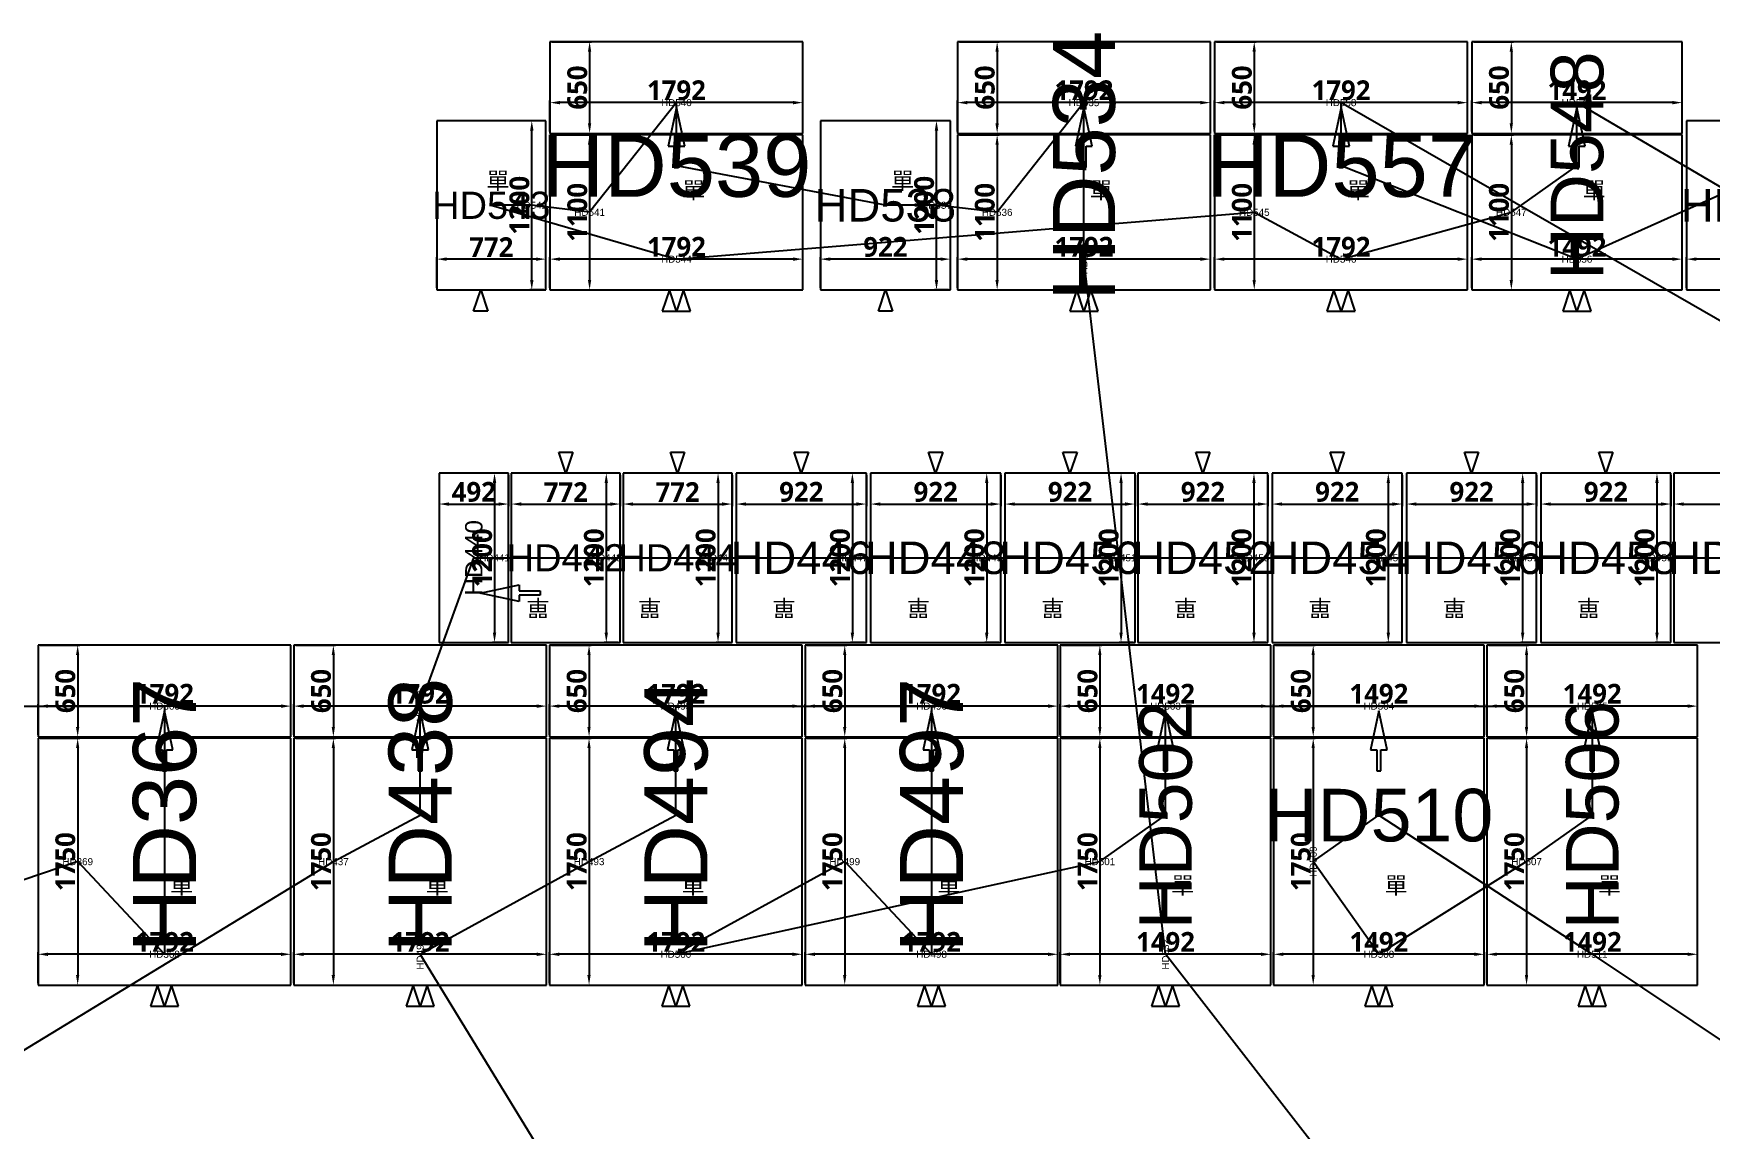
# Model space of a CAD drawing. Header units: millimetres. Extents: x -5972 to 42157, y -1056 to 27932.
# Drawn here: x 23987 to 35871, y 20159 to 27932 of the extents above; entities that cross this region are included whole.
import ezdxf
from ezdxf.enums import TextEntityAlignment as Align

# ---------------------------------------------------------------- set-up
doc = ezdxf.new("R2010")
doc.units = ezdxf.units.MM
for name, color, linetype in [('PREDICTION_ROUTE', 5, 'Continuous'), ('ROUTE_TEXT', 3, 'Continuous'), ('動線', 6, 'Continuous'), ('單層倉', 5, 'Continuous'), ('文字', 7, 'Continuous'), ('標註', 252, 'Continuous')]:
    doc.layers.add(name, color=color, linetype=linetype)
doc.styles.get("Standard").update_dxf_attribs({"font": 'arial.ttf'})
doc.styles.add('新細明體', font='')
doc.styles.add('黑體', font='')
doc.styles.get('新細明體').set_extended_font_data('PMingLiU')
doc.styles.get('黑體').set_extended_font_data('Microsoft JhengHei', bold=True)

msp = doc.modelspace()

# ---------------------------------------------------------------- linework, layer by layer
at = {"layer": 'PREDICTION_ROUTE'}
for points in [[(36247, 15946), (32009, 21402), (31431, 26332), (31431, 26994), (31431, 27442), (30816, 26664), (30386, 26714), (30024, 26714), (28543, 26994), (28543, 27442), (27928, 26664), (27518, 26714), (27231, 26714), (28543, 26332), (32638, 26664), (33253, 26332), (34460, 26664), (34925, 26994), (34925, 27442), (36162, 26714)], [(37399, 27442), (34925, 26332), (33253, 26994), (33253, 27442), (41557, 22663)], [(14638, 15066), (26112, 22059), (26727, 22389), (26727, 23162), (27107, 24214), (27254, 24214), (27759, 24214), (28046, 24214), (28551, 24214), (28838, 24214), (29428, 24214), (29790, 24214), (30380, 24214), (30742, 24214), (31332, 24214), (31694, 24214), (32274, 24214), (32636, 24214), (33226, 24214), (33588, 24214), (34178, 24214), (34540, 24214), (35130, 24214), (35492, 24214), (36072, 24214)], [(22363, 23162), (24915, 23162), (24915, 22389), (24915, 21402), (24300, 22059), (22363, 21402)], [(28041, 19254), (26727, 21402), (27924, 22059), (28539, 22389), (28539, 23162), (30351, 23162), (30351, 22389), (30351, 21402), (29736, 22059), (28539, 21402), (31544, 22059), (32009, 22389), (32009, 23162), (33521, 23162), (35033, 23162), (35033, 22389), (34568, 22059), (33521, 21402), (33056, 22059), (33521, 22389), (35033, 21402), (38244, 19254)]]:
    msp.add_lwpolyline(points, dxfattribs=at)
at = {"layer": '動線', "lineweight": -3}
for p, q in [((28543, 27408), (28484, 27133)), ((28602, 27133), (28543, 27408)), ((31431, 27408), (31372, 27133)), ((31490, 27133), (31431, 27408)), ((33253, 27408), (33194, 27133)), ((33312, 27133), (33253, 27408)), ((34925, 27408), (34866, 27133)), ((34984, 27133), (34925, 27408)), ((28484, 27133), (28528, 27133)), ((28528, 27133), (28528, 26983)), ((28558, 26983), (28558, 27133)), ((28558, 27133), (28602, 27133)), ((31372, 27133), (31416, 27133)), ((31416, 27133), (31416, 26983)), ((31446, 26983), (31446, 27133)), ((31446, 27133), (31490, 27133)), ((33194, 27133), (33238, 27133)), ((33238, 27133), (33238, 26983)), ((33268, 26983), (33268, 27133)), ((33268, 27133), (33312, 27133)), ((34866, 27133), (34910, 27133)), ((34910, 27133), (34910, 26983)), ((34940, 26983), (34940, 27133)), ((34940, 27133), (34984, 27133)), ((28528, 26983), (28558, 26983)), ((31416, 26983), (31446, 26983)), ((33238, 26983), (33268, 26983)), ((34910, 26983), (34940, 26983)), ((27106, 25964), (27156, 26114)), ((27106, 25964), (27156, 26114)), ((27156, 26114), (27206, 25964)), ((27156, 26114), (27206, 25964)), ((28493, 26114), (28443, 25964)), ((28543, 25964), (28493, 26114)), ((28593, 26114), (28543, 25964)), ((28643, 25964), (28593, 26114)), ((29974, 25964), (30024, 26114)), ((29974, 25964), (30024, 26114)), ((30024, 26114), (30074, 25964)), ((30024, 26114), (30074, 25964)), ((31381, 26114), (31331, 25964)), ((31431, 25964), (31381, 26114)), ((31481, 26114), (31431, 25964)), ((31531, 25964), (31481, 26114)), ((33203, 26114), (33153, 25964)), ((33253, 25964), (33203, 26114)), ((33303, 26114), (33253, 25964)), ((33353, 25964), (33303, 26114)), ((34875, 26114), (34825, 25964)), ((34925, 25964), (34875, 26114)), ((34975, 26114), (34925, 25964)), ((35025, 25964), (34975, 26114)), ((27206, 25964), (27106, 25964)), ((27206, 25964), (27106, 25964)), ((28443, 25964), (28543, 25964)), ((28543, 25964), (28643, 25964)), ((30074, 25964), (29974, 25964)), ((30074, 25964), (29974, 25964)), ((31331, 25964), (31431, 25964)), ((31431, 25964), (31531, 25964)), ((33153, 25964), (33253, 25964)), ((33253, 25964), (33353, 25964)), ((34825, 25964), (34925, 25964)), ((34925, 25964), (35025, 25964)), ((27759, 24814), (27709, 24964)), ((27709, 24964), (27809, 24964)), ((27809, 24964), (27759, 24814)), ((28551, 24814), (28501, 24964)), ((28501, 24964), (28601, 24964)), ((28601, 24964), (28551, 24814)), ((29428, 24814), (29378, 24964)), ((29378, 24964), (29478, 24964)), ((29428, 24814), (29378, 24964)), ((29378, 24964), (29478, 24964)), ((29478, 24964), (29428, 24814)), ((29478, 24964), (29428, 24814)), ((30380, 24814), (30330, 24964)), ((30330, 24964), (30430, 24964)), ((30380, 24814), (30330, 24964)), ((30330, 24964), (30430, 24964)), ((30430, 24964), (30380, 24814)), ((30430, 24964), (30380, 24814)), ((31332, 24814), (31282, 24964)), ((31282, 24964), (31382, 24964)), ((31332, 24814), (31282, 24964)), ((31282, 24964), (31382, 24964)), ((31382, 24964), (31332, 24814)), ((31382, 24964), (31332, 24814)), ((32274, 24814), (32224, 24964)), ((32224, 24964), (32324, 24964)), ((32274, 24814), (32224, 24964)), ((32224, 24964), (32324, 24964)), ((32324, 24964), (32274, 24814)), ((32324, 24964), (32274, 24814)), ((33226, 24814), (33176, 24964)), ((33176, 24964), (33276, 24964)), ((33226, 24814), (33176, 24964)), ((33176, 24964), (33276, 24964)), ((33276, 24964), (33226, 24814)), ((33276, 24964), (33226, 24814)), ((34178, 24814), (34128, 24964)), ((34128, 24964), (34228, 24964)), ((34178, 24814), (34128, 24964)), ((34128, 24964), (34228, 24964)), ((34228, 24964), (34178, 24814)), ((34228, 24964), (34178, 24814)), ((35130, 24814), (35080, 24964)), ((35080, 24964), (35180, 24964)), ((35130, 24814), (35080, 24964)), ((35080, 24964), (35180, 24964)), ((35180, 24964), (35130, 24814)), ((35180, 24964), (35130, 24814)), ((27153, 23964), (27428, 24022)), ((27428, 24022), (27428, 23979)), ((27428, 23905), (27153, 23964)), ((27428, 23979), (27578, 23979)), ((27578, 23949), (27428, 23949)), ((27428, 23949), (27428, 23905)), ((27578, 23979), (27578, 23949)), ((24915, 23128), (24856, 22853)), ((24974, 22853), (24915, 23128)), ((26727, 23128), (26668, 22853)), ((26786, 22853), (26727, 23128)), ((28539, 23128), (28480, 22853)), ((28598, 22853), (28539, 23128)), ((30351, 23128), (30292, 22853)), ((30410, 22853), (30351, 23128)), ((32009, 23128), (31950, 22853)), ((32068, 22853), (32009, 23128)), ((33521, 23128), (33462, 22853)), ((33580, 22853), (33521, 23128)), ((35033, 23128), (34974, 22853)), ((35092, 22853), (35033, 23128)), ((24856, 22853), (24900, 22853)), ((24900, 22853), (24900, 22703)), ((24930, 22703), (24930, 22853)), ((24930, 22853), (24974, 22853)), ((26668, 22853), (26712, 22853)), ((26712, 22853), (26712, 22703)), ((26742, 22703), (26742, 22853)), ((26742, 22853), (26786, 22853)), ((28480, 22853), (28524, 22853)), ((28524, 22853), (28524, 22703)), ((28554, 22703), (28554, 22853)), ((28554, 22853), (28598, 22853)), ((30292, 22853), (30336, 22853)), ((30336, 22853), (30336, 22703)), ((30366, 22703), (30366, 22853)), ((30366, 22853), (30410, 22853)), ((31950, 22853), (31994, 22853)), ((31994, 22853), (31994, 22703)), ((32024, 22703), (32024, 22853)), ((32024, 22853), (32068, 22853)), ((33462, 22853), (33506, 22853)), ((33506, 22853), (33506, 22703)), ((33536, 22703), (33536, 22853)), ((33536, 22853), (33580, 22853)), ((34974, 22853), (35018, 22853)), ((35018, 22853), (35018, 22703)), ((35048, 22703), (35048, 22853)), ((35048, 22853), (35092, 22853)), ((24900, 22703), (24930, 22703)), ((26712, 22703), (26742, 22703)), ((28524, 22703), (28554, 22703)), ((30336, 22703), (30366, 22703)), ((31994, 22703), (32024, 22703)), ((33506, 22703), (33536, 22703)), ((35018, 22703), (35048, 22703)), ((24865, 21184), (24815, 21034)), ((24915, 21034), (24865, 21184)), ((24965, 21184), (24915, 21034)), ((25015, 21034), (24965, 21184)), ((26677, 21184), (26627, 21034)), ((26727, 21034), (26677, 21184)), ((26777, 21184), (26727, 21034)), ((26827, 21034), (26777, 21184)), ((28489, 21184), (28439, 21034)), ((28539, 21034), (28489, 21184)), ((28589, 21184), (28539, 21034)), ((28639, 21034), (28589, 21184)), ((30301, 21184), (30251, 21034)), ((30351, 21034), (30301, 21184)), ((30401, 21184), (30351, 21034)), ((30451, 21034), (30401, 21184)), ((31959, 21184), (31909, 21034)), ((32009, 21034), (31959, 21184)), ((32059, 21184), (32009, 21034)), ((32109, 21034), (32059, 21184)), ((33471, 21184), (33421, 21034)), ((33521, 21034), (33471, 21184)), ((33571, 21184), (33521, 21034)), ((33621, 21034), (33571, 21184)), ((34983, 21184), (34933, 21034)), ((35033, 21034), (34983, 21184)), ((35083, 21184), (35033, 21034)), ((35133, 21034), (35083, 21184)), ((24815, 21034), (24915, 21034)), ((24915, 21034), (25015, 21034)), ((26627, 21034), (26727, 21034)), ((26727, 21034), (26827, 21034)), ((28439, 21034), (28539, 21034)), ((28539, 21034), (28639, 21034)), ((30251, 21034), (30351, 21034)), ((30351, 21034), (30451, 21034)), ((31909, 21034), (32009, 21034)), ((32009, 21034), (32109, 21034)), ((33421, 21034), (33521, 21034)), ((33521, 21034), (33621, 21034)), ((34933, 21034), (35033, 21034)), ((35033, 21034), (35133, 21034))]:
    msp.add_line(p, q, dxfattribs=at)
at = {"layer": '單層倉'}
for p, q in [((29439, 27874), (27647, 27874)), ((27647, 27874), (27647, 27224)), ((29439, 27224), (29439, 27874)), ((32327, 27874), (30535, 27874)), ((30535, 27874), (30535, 27224)), ((32327, 27224), (32327, 27874)), ((34149, 27874), (32357, 27874)), ((32357, 27874), (32357, 27224)), ((34149, 27224), (34149, 27874)), ((35671, 27874), (34179, 27874)), ((34179, 27874), (34179, 27224)), ((35671, 27224), (35671, 27874)), ((27617, 27314), (26845, 27314)), ((26845, 27314), (26845, 26114)), ((27617, 26114), (27617, 27314)), ((27647, 27224), (29439, 27224)), ((30485, 27314), (29563, 27314)), ((29563, 27314), (29563, 26114)), ((30485, 26114), (30485, 27314)), ((30535, 27224), (32327, 27224)), ((32357, 27224), (34149, 27224)), ((34179, 27224), (35671, 27224)), ((36623, 27314), (35701, 27314)), ((35701, 27314), (35701, 26114)), ((29439, 27214), (27647, 27214)), ((27647, 27214), (27647, 26114)), ((29439, 26114), (29439, 27214)), ((32327, 27214), (30535, 27214)), ((30535, 27214), (30535, 26114)), ((32327, 26114), (32327, 27214)), ((34149, 27214), (32357, 27214)), ((32357, 27214), (32357, 26114)), ((34149, 26114), (34149, 27214)), ((35671, 27214), (34179, 27214)), ((34179, 27214), (34179, 26114)), ((35671, 26114), (35671, 27214)), ((26845, 26114), (27617, 26114)), ((27647, 26114), (29439, 26114)), ((29563, 26114), (30485, 26114)), ((30535, 26114), (32327, 26114)), ((32357, 26114), (34149, 26114)), ((34179, 26114), (35671, 26114)), ((35701, 26114), (36623, 26114)), ((27353, 24814), (26861, 24814)), ((26861, 24814), (26861, 23614)), ((27353, 23614), (27353, 24814)), ((28145, 24814), (27373, 24814)), ((27373, 24814), (27373, 23614)), ((28145, 23614), (28145, 24814)), ((28937, 24814), (28165, 24814)), ((28165, 24814), (28165, 23614)), ((28937, 23614), (28937, 24814)), ((29889, 24814), (28967, 24814)), ((28967, 24814), (28967, 23614)), ((29889, 23614), (29889, 24814)), ((30841, 24814), (29919, 24814)), ((29919, 24814), (29919, 23614)), ((30841, 23614), (30841, 24814)), ((31793, 24814), (30871, 24814)), ((30871, 24814), (30871, 23614)), ((31793, 23614), (31793, 24814)), ((32735, 24814), (31813, 24814)), ((31813, 24814), (31813, 23614)), ((32735, 23614), (32735, 24814)), ((33687, 24814), (32765, 24814)), ((32765, 24814), (32765, 23614)), ((33687, 23614), (33687, 24814)), ((34639, 24814), (33717, 24814)), ((33717, 24814), (33717, 23614)), ((34639, 23614), (34639, 24814)), ((35591, 24814), (34669, 24814)), ((34669, 24814), (34669, 23614)), ((35591, 23614), (35591, 24814)), ((36533, 24814), (35611, 24814)), ((35611, 24814), (35611, 23614)), ((25811, 23594), (24019, 23594)), ((24019, 23594), (24019, 22944)), ((25811, 22944), (25811, 23594)), ((27623, 23594), (25831, 23594)), ((25831, 23594), (25831, 22944)), ((26861, 23614), (27353, 23614)), ((27373, 23614), (28145, 23614)), ((27623, 22944), (27623, 23594)), ((29435, 23594), (27643, 23594)), ((27643, 23594), (27643, 22944)), ((28165, 23614), (28937, 23614)), ((28967, 23614), (29889, 23614)), ((29435, 22944), (29435, 23594)), ((31247, 23594), (29455, 23594)), ((29455, 23594), (29455, 22944)), ((29919, 23614), (30841, 23614)), ((30871, 23614), (31793, 23614)), ((31247, 22944), (31247, 23594)), ((32755, 23594), (31263, 23594)), ((31263, 23594), (31263, 22944)), ((31813, 23614), (32735, 23614)), ((32755, 22944), (32755, 23594)), ((32765, 23614), (33687, 23614)), ((34267, 23594), (32775, 23594)), ((32775, 23594), (32775, 22944)), ((33717, 23614), (34639, 23614)), ((34267, 22944), (34267, 23594)), ((35779, 23594), (34287, 23594)), ((34287, 23594), (34287, 22944)), ((34669, 23614), (35591, 23614)), ((35611, 23614), (36533, 23614)), ((35779, 22944), (35779, 23594)), ((24019, 22944), (25811, 22944)), ((25831, 22944), (27623, 22944)), ((27643, 22944), (29435, 22944)), ((29455, 22944), (31247, 22944)), ((31263, 22944), (32755, 22944)), ((32775, 22944), (34267, 22944)), ((34287, 22944), (35779, 22944)), ((25811, 22934), (24019, 22934)), ((24019, 22934), (24019, 21184)), ((25811, 21184), (25811, 22934)), ((27623, 22934), (25831, 22934)), ((25831, 22934), (25831, 21184)), ((27623, 21184), (27623, 22934)), ((29435, 22934), (27643, 22934)), ((27643, 22934), (27643, 21184)), ((29435, 21184), (29435, 22934)), ((31247, 22934), (29455, 22934)), ((29455, 22934), (29455, 21184)), ((31247, 21184), (31247, 22934)), ((32755, 22934), (31263, 22934)), ((31263, 22934), (31263, 21184)), ((32755, 21184), (32755, 22934)), ((34267, 22934), (32775, 22934)), ((32775, 22934), (32775, 21184)), ((34267, 21184), (34267, 22934)), ((35779, 22934), (34287, 22934)), ((34287, 22934), (34287, 21184)), ((35779, 21184), (35779, 22934)), ((24019, 21184), (25811, 21184)), ((25831, 21184), (27623, 21184)), ((27643, 21184), (29435, 21184)), ((29455, 21184), (31247, 21184)), ((31263, 21184), (32755, 21184)), ((32775, 21184), (34267, 21184)), ((34287, 21184), (35779, 21184))]:
    msp.add_line(p, q, dxfattribs=at)
at = {"layer": '標註', "color": 251}
for p, q in [((27661, 27874), (27942, 27874)), ((30549, 27874), (30830, 27874)), ((32371, 27874), (32652, 27874)), ((34193, 27874), (34474, 27874)), ((27928, 27804), (27928, 27294)), ((30816, 27804), (30816, 27294)), ((32638, 27804), (32638, 27294)), ((34460, 27804), (34460, 27294)), ((27647, 27238), (27647, 27456)), ((29439, 27238), (29439, 27456)), ((30535, 27238), (30535, 27456)), ((32327, 27238), (32327, 27456)), ((32357, 27238), (32357, 27456)), ((34149, 27238), (34149, 27456)), ((34179, 27238), (34179, 27456)), ((35671, 27238), (35671, 27456)), ((29369, 27442), (27717, 27442)), ((32257, 27442), (30605, 27442)), ((34079, 27442), (32427, 27442)), ((35601, 27442), (34249, 27442)), ((27603, 27314), (27504, 27314)), ((27518, 26184), (27518, 27244)), ((27661, 27224), (27942, 27224)), ((30471, 27314), (30372, 27314)), ((30386, 26184), (30386, 27244)), ((30549, 27224), (30830, 27224)), ((32371, 27224), (32652, 27224)), ((34193, 27224), (34474, 27224)), ((27661, 27214), (27942, 27214)), ((27928, 27144), (27928, 26184)), ((30549, 27214), (30830, 27214)), ((30816, 27144), (30816, 26184)), ((32371, 27214), (32652, 27214)), ((32638, 27144), (32638, 26184)), ((34193, 27214), (34474, 27214)), ((34460, 27144), (34460, 26184)), ((26845, 26128), (26845, 26346)), ((26845, 26128), (26845, 26346)), ((27547, 26332), (26915, 26332)), ((27547, 26332), (26915, 26332)), ((27617, 26128), (27617, 26346)), ((27617, 26128), (27617, 26346)), ((27647, 26128), (27647, 26346)), ((29369, 26332), (27717, 26332)), ((29439, 26128), (29439, 26346)), ((29563, 26128), (29563, 26346)), ((29563, 26128), (29563, 26346)), ((30415, 26332), (29633, 26332)), ((30415, 26332), (29633, 26332)), ((30485, 26128), (30485, 26346)), ((30485, 26128), (30485, 26346)), ((30535, 26128), (30535, 26346)), ((32257, 26332), (30605, 26332)), ((32327, 26128), (32327, 26346)), ((32357, 26128), (32357, 26346)), ((34079, 26332), (32427, 26332)), ((34149, 26128), (34149, 26346)), ((34179, 26128), (34179, 26346)), ((35601, 26332), (34249, 26332)), ((35671, 26128), (35671, 26346)), ((35701, 26128), (35701, 26346)), ((35701, 26128), (35701, 26346)), ((36553, 26332), (35771, 26332)), ((36553, 26332), (35771, 26332)), ((27603, 26114), (27504, 26114)), ((27661, 26114), (27942, 26114)), ((30471, 26114), (30372, 26114)), ((30549, 26114), (30830, 26114)), ((32371, 26114), (32652, 26114)), ((34193, 26114), (34474, 26114)), ((26861, 24800), (26861, 24581)), ((26861, 24800), (26861, 24581)), ((27339, 24814), (27240, 24814)), ((27339, 24814), (27240, 24814)), ((27254, 24744), (27254, 23684)), ((27254, 24744), (27254, 23684)), ((27353, 24800), (27353, 24581)), ((27353, 24800), (27353, 24581)), ((27373, 24800), (27373, 24581)), ((27373, 24800), (27373, 24581)), ((28131, 24814), (28032, 24814)), ((28131, 24814), (28032, 24814)), ((28046, 24744), (28046, 23684)), ((28046, 24744), (28046, 23684)), ((28145, 24800), (28145, 24581)), ((28145, 24800), (28145, 24581)), ((28165, 24800), (28165, 24581)), ((28165, 24800), (28165, 24581)), ((28923, 24814), (28824, 24814)), ((28923, 24814), (28824, 24814)), ((28838, 24744), (28838, 23684)), ((28838, 24744), (28838, 23684)), ((28937, 24800), (28937, 24581)), ((28937, 24800), (28937, 24581)), ((28967, 24800), (28967, 24581)), ((28967, 24800), (28967, 24581)), ((29875, 24814), (29776, 24814)), ((29875, 24814), (29776, 24814)), ((29790, 24744), (29790, 23684)), ((29790, 24744), (29790, 23684)), ((29889, 24800), (29889, 24581)), ((29889, 24800), (29889, 24581)), ((29919, 24800), (29919, 24581)), ((29919, 24800), (29919, 24581)), ((30827, 24814), (30728, 24814)), ((30827, 24814), (30728, 24814)), ((30742, 24744), (30742, 23684)), ((30742, 24744), (30742, 23684)), ((30841, 24800), (30841, 24581)), ((30841, 24800), (30841, 24581)), ((30871, 24800), (30871, 24581)), ((30871, 24800), (30871, 24581)), ((31779, 24814), (31680, 24814)), ((31779, 24814), (31680, 24814)), ((31694, 24744), (31694, 23684)), ((31694, 24744), (31694, 23684)), ((31793, 24800), (31793, 24581)), ((31793, 24800), (31793, 24581)), ((31813, 24800), (31813, 24581)), ((31813, 24800), (31813, 24581)), ((32721, 24814), (32622, 24814)), ((32721, 24814), (32622, 24814)), ((32636, 24744), (32636, 23684)), ((32636, 24744), (32636, 23684)), ((32735, 24800), (32735, 24581)), ((32735, 24800), (32735, 24581)), ((32765, 24800), (32765, 24581)), ((32765, 24800), (32765, 24581)), ((33673, 24814), (33574, 24814)), ((33673, 24814), (33574, 24814)), ((33588, 24744), (33588, 23684)), ((33588, 24744), (33588, 23684)), ((33687, 24800), (33687, 24581)), ((33687, 24800), (33687, 24581)), ((33717, 24800), (33717, 24581)), ((33717, 24800), (33717, 24581)), ((34625, 24814), (34526, 24814)), ((34625, 24814), (34526, 24814)), ((34540, 24744), (34540, 23684)), ((34540, 24744), (34540, 23684)), ((34639, 24800), (34639, 24581)), ((34639, 24800), (34639, 24581)), ((34669, 24800), (34669, 24581)), ((34669, 24800), (34669, 24581)), ((35577, 24814), (35478, 24814)), ((35577, 24814), (35478, 24814)), ((35492, 24744), (35492, 23684)), ((35492, 24744), (35492, 23684)), ((35591, 24800), (35591, 24581)), ((35591, 24800), (35591, 24581)), ((35611, 24800), (35611, 24581)), ((35611, 24800), (35611, 24581)), ((26931, 24595), (27283, 24595)), ((26931, 24595), (27283, 24595)), ((27443, 24595), (28075, 24595)), ((27443, 24595), (28075, 24595)), ((28235, 24595), (28867, 24595)), ((28235, 24595), (28867, 24595)), ((29037, 24595), (29819, 24595)), ((29037, 24595), (29819, 24595)), ((29989, 24595), (30771, 24595)), ((29989, 24595), (30771, 24595)), ((30941, 24595), (31723, 24595)), ((30941, 24595), (31723, 24595)), ((31883, 24595), (32665, 24595)), ((31883, 24595), (32665, 24595)), ((32835, 24595), (33617, 24595)), ((32835, 24595), (33617, 24595)), ((33787, 24595), (34569, 24595)), ((33787, 24595), (34569, 24595)), ((34739, 24595), (35521, 24595)), ((34739, 24595), (35521, 24595)), ((35681, 24595), (36463, 24595)), ((35681, 24595), (36463, 24595)), ((24033, 23594), (24314, 23594)), ((25845, 23594), (26126, 23594)), ((27339, 23614), (27240, 23614)), ((27339, 23614), (27240, 23614)), ((27657, 23594), (27938, 23594)), ((28131, 23614), (28032, 23614)), ((28131, 23614), (28032, 23614)), ((28923, 23614), (28824, 23614)), ((28923, 23614), (28824, 23614)), ((29469, 23594), (29750, 23594)), ((29875, 23614), (29776, 23614)), ((29875, 23614), (29776, 23614)), ((30827, 23614), (30728, 23614)), ((30827, 23614), (30728, 23614)), ((31277, 23594), (31558, 23594)), ((31779, 23614), (31680, 23614)), ((31779, 23614), (31680, 23614)), ((32721, 23614), (32622, 23614)), ((32721, 23614), (32622, 23614)), ((32789, 23594), (33070, 23594)), ((33673, 23614), (33574, 23614)), ((33673, 23614), (33574, 23614)), ((34301, 23594), (34582, 23594)), ((34625, 23614), (34526, 23614)), ((34625, 23614), (34526, 23614)), ((35577, 23614), (35478, 23614)), ((35577, 23614), (35478, 23614)), ((24300, 23524), (24300, 23014)), ((26112, 23524), (26112, 23014)), ((27924, 23524), (27924, 23014)), ((29736, 23524), (29736, 23014)), ((31544, 23524), (31544, 23014)), ((33056, 23524), (33056, 23014)), ((34568, 23524), (34568, 23014)), ((24019, 22958), (24019, 23176)), ((25811, 22958), (25811, 23176)), ((25831, 22958), (25831, 23176)), ((27623, 22958), (27623, 23176)), ((27643, 22958), (27643, 23176)), ((29435, 22958), (29435, 23176)), ((29455, 22958), (29455, 23176)), ((31247, 22958), (31247, 23176)), ((31263, 22958), (31263, 23176)), ((32755, 22958), (32755, 23176)), ((32775, 22958), (32775, 23176)), ((34267, 22958), (34267, 23176)), ((34287, 22958), (34287, 23176)), ((35779, 22958), (35779, 23176)), ((25741, 23162), (24089, 23162)), ((27553, 23162), (25901, 23162)), ((29365, 23162), (27713, 23162)), ((31177, 23162), (29525, 23162)), ((32685, 23162), (31333, 23162)), ((34197, 23162), (32845, 23162)), ((35709, 23162), (34357, 23162)), ((24033, 22944), (24314, 22944)), ((25845, 22944), (26126, 22944)), ((27657, 22944), (27938, 22944)), ((29469, 22944), (29750, 22944)), ((31277, 22944), (31558, 22944)), ((32789, 22944), (33070, 22944)), ((34301, 22944), (34582, 22944)), ((24033, 22934), (24314, 22934)), ((24300, 22864), (24300, 21254)), ((25845, 22934), (26126, 22934)), ((26112, 22864), (26112, 21254)), ((27657, 22934), (27938, 22934)), ((27924, 22864), (27924, 21254)), ((29469, 22934), (29750, 22934)), ((29736, 22864), (29736, 21254)), ((31277, 22934), (31558, 22934)), ((31544, 22864), (31544, 21254)), ((32789, 22934), (33070, 22934)), ((33056, 22864), (33056, 21254)), ((34301, 22934), (34582, 22934)), ((34568, 22864), (34568, 21254)), ((24019, 21198), (24019, 21416)), ((25741, 21402), (24089, 21402)), ((25811, 21198), (25811, 21416)), ((25831, 21198), (25831, 21416)), ((27553, 21402), (25901, 21402)), ((27623, 21198), (27623, 21416)), ((27643, 21198), (27643, 21416)), ((29365, 21402), (27713, 21402)), ((29435, 21198), (29435, 21416)), ((29455, 21198), (29455, 21416)), ((31177, 21402), (29525, 21402)), ((31247, 21198), (31247, 21416)), ((31263, 21198), (31263, 21416)), ((32685, 21402), (31333, 21402)), ((32755, 21198), (32755, 21416)), ((32775, 21198), (32775, 21416)), ((34197, 21402), (32845, 21402)), ((34267, 21198), (34267, 21416)), ((34287, 21198), (34287, 21416)), ((35709, 21402), (34357, 21402)), ((35779, 21198), (35779, 21416)), ((24033, 21184), (24314, 21184)), ((25845, 21184), (26126, 21184)), ((27657, 21184), (27938, 21184)), ((29469, 21184), (29750, 21184)), ((31277, 21184), (31558, 21184)), ((32789, 21184), (33070, 21184)), ((34301, 21184), (34582, 21184))]:
    msp.add_line(p, q, dxfattribs=at)
for points in [[(27916, 27804), (27939, 27804), (27928, 27874)], [(30804, 27804), (30827, 27804), (30816, 27874)], [(32626, 27804), (32649, 27804), (32638, 27874)], [(34448, 27804), (34471, 27804), (34460, 27874)], [(27717, 27454), (27717, 27430), (27647, 27442)], [(29369, 27454), (29369, 27430), (29439, 27442)], [(30605, 27454), (30605, 27430), (30535, 27442)], [(32257, 27454), (32257, 27430), (32327, 27442)], [(32427, 27454), (32427, 27430), (32357, 27442)], [(34079, 27454), (34079, 27430), (34149, 27442)], [(34249, 27454), (34249, 27430), (34179, 27442)], [(35601, 27454), (35601, 27430), (35671, 27442)], [(27506, 27244), (27530, 27244), (27518, 27314)], [(27916, 27294), (27939, 27294), (27928, 27224)], [(30374, 27244), (30398, 27244), (30386, 27314)], [(30804, 27294), (30827, 27294), (30816, 27224)], [(32626, 27294), (32649, 27294), (32638, 27224)], [(34448, 27294), (34471, 27294), (34460, 27224)], [(27916, 27144), (27939, 27144), (27928, 27214)], [(30804, 27144), (30827, 27144), (30816, 27214)], [(32626, 27144), (32649, 27144), (32638, 27214)], [(34448, 27144), (34471, 27144), (34460, 27214)], [(26915, 26344), (26915, 26320), (26845, 26332)], [(26915, 26344), (26915, 26320), (26845, 26332)], [(27547, 26344), (27547, 26320), (27617, 26332)], [(27547, 26344), (27547, 26320), (27617, 26332)], [(27717, 26344), (27717, 26320), (27647, 26332)], [(29369, 26344), (29369, 26320), (29439, 26332)], [(29633, 26344), (29633, 26320), (29563, 26332)], [(29633, 26344), (29633, 26320), (29563, 26332)], [(30415, 26344), (30415, 26320), (30485, 26332)], [(30415, 26344), (30415, 26320), (30485, 26332)], [(30605, 26344), (30605, 26320), (30535, 26332)], [(32257, 26344), (32257, 26320), (32327, 26332)], [(32427, 26344), (32427, 26320), (32357, 26332)], [(34079, 26344), (34079, 26320), (34149, 26332)], [(34249, 26344), (34249, 26320), (34179, 26332)], [(35601, 26344), (35601, 26320), (35671, 26332)], [(35771, 26344), (35771, 26320), (35701, 26332)], [(35771, 26344), (35771, 26320), (35701, 26332)], [(27506, 26184), (27530, 26184), (27518, 26114)], [(27916, 26184), (27939, 26184), (27928, 26114)], [(30374, 26184), (30398, 26184), (30386, 26114)], [(30804, 26184), (30827, 26184), (30816, 26114)], [(32626, 26184), (32649, 26184), (32638, 26114)], [(34448, 26184), (34471, 26184), (34460, 26114)], [(27242, 24744), (27266, 24744), (27254, 24814)], [(27242, 24744), (27266, 24744), (27254, 24814)], [(28034, 24744), (28058, 24744), (28046, 24814)], [(28034, 24744), (28058, 24744), (28046, 24814)], [(28826, 24744), (28850, 24744), (28838, 24814)], [(28826, 24744), (28850, 24744), (28838, 24814)], [(29778, 24744), (29802, 24744), (29790, 24814)], [(29778, 24744), (29802, 24744), (29790, 24814)], [(30730, 24744), (30754, 24744), (30742, 24814)], [(30730, 24744), (30754, 24744), (30742, 24814)], [(31682, 24744), (31706, 24744), (31694, 24814)], [(31682, 24744), (31706, 24744), (31694, 24814)], [(32624, 24744), (32648, 24744), (32636, 24814)], [(32624, 24744), (32648, 24744), (32636, 24814)], [(33576, 24744), (33600, 24744), (33588, 24814)], [(33576, 24744), (33600, 24744), (33588, 24814)], [(34528, 24744), (34552, 24744), (34540, 24814)], [(34528, 24744), (34552, 24744), (34540, 24814)], [(35480, 24744), (35504, 24744), (35492, 24814)], [(35480, 24744), (35504, 24744), (35492, 24814)], [(26931, 24607), (26931, 24583), (26861, 24595)], [(26931, 24607), (26931, 24583), (26861, 24595)], [(27283, 24607), (27283, 24583), (27353, 24595)], [(27283, 24607), (27283, 24583), (27353, 24595)], [(27443, 24607), (27443, 24583), (27373, 24595)], [(27443, 24607), (27443, 24583), (27373, 24595)], [(28075, 24607), (28075, 24583), (28145, 24595)], [(28075, 24607), (28075, 24583), (28145, 24595)], [(28235, 24607), (28235, 24583), (28165, 24595)], [(28235, 24607), (28235, 24583), (28165, 24595)], [(28867, 24607), (28867, 24583), (28937, 24595)], [(28867, 24607), (28867, 24583), (28937, 24595)], [(29037, 24607), (29037, 24583), (28967, 24595)], [(29037, 24607), (29037, 24583), (28967, 24595)], [(29819, 24607), (29819, 24583), (29889, 24595)], [(29819, 24607), (29819, 24583), (29889, 24595)], [(29989, 24607), (29989, 24583), (29919, 24595)], [(29989, 24607), (29989, 24583), (29919, 24595)], [(30771, 24607), (30771, 24583), (30841, 24595)], [(30771, 24607), (30771, 24583), (30841, 24595)], [(30941, 24607), (30941, 24583), (30871, 24595)], [(30941, 24607), (30941, 24583), (30871, 24595)], [(31723, 24607), (31723, 24583), (31793, 24595)], [(31723, 24607), (31723, 24583), (31793, 24595)], [(31883, 24607), (31883, 24583), (31813, 24595)], [(31883, 24607), (31883, 24583), (31813, 24595)], [(32665, 24607), (32665, 24583), (32735, 24595)], [(32665, 24607), (32665, 24583), (32735, 24595)], [(32835, 24607), (32835, 24583), (32765, 24595)], [(32835, 24607), (32835, 24583), (32765, 24595)], [(33617, 24607), (33617, 24583), (33687, 24595)], [(33617, 24607), (33617, 24583), (33687, 24595)], [(33787, 24607), (33787, 24583), (33717, 24595)], [(33787, 24607), (33787, 24583), (33717, 24595)], [(34569, 24607), (34569, 24583), (34639, 24595)], [(34569, 24607), (34569, 24583), (34639, 24595)], [(34739, 24607), (34739, 24583), (34669, 24595)], [(34739, 24607), (34739, 24583), (34669, 24595)], [(35521, 24607), (35521, 24583), (35591, 24595)], [(35521, 24607), (35521, 24583), (35591, 24595)], [(35681, 24607), (35681, 24583), (35611, 24595)], [(35681, 24607), (35681, 24583), (35611, 24595)], [(27242, 23684), (27266, 23684), (27254, 23614)], [(27242, 23684), (27266, 23684), (27254, 23614)], [(28034, 23684), (28058, 23684), (28046, 23614)], [(28034, 23684), (28058, 23684), (28046, 23614)], [(28826, 23684), (28850, 23684), (28838, 23614)], [(28826, 23684), (28850, 23684), (28838, 23614)], [(29778, 23684), (29802, 23684), (29790, 23614)], [(29778, 23684), (29802, 23684), (29790, 23614)], [(30730, 23684), (30754, 23684), (30742, 23614)], [(30730, 23684), (30754, 23684), (30742, 23614)], [(31682, 23684), (31706, 23684), (31694, 23614)], [(31682, 23684), (31706, 23684), (31694, 23614)], [(32624, 23684), (32648, 23684), (32636, 23614)], [(32624, 23684), (32648, 23684), (32636, 23614)], [(33576, 23684), (33600, 23684), (33588, 23614)], [(33576, 23684), (33600, 23684), (33588, 23614)], [(34528, 23684), (34552, 23684), (34540, 23614)], [(34528, 23684), (34552, 23684), (34540, 23614)], [(35480, 23684), (35504, 23684), (35492, 23614)], [(35480, 23684), (35504, 23684), (35492, 23614)], [(24288, 23524), (24311, 23524), (24300, 23594)], [(26100, 23524), (26123, 23524), (26112, 23594)], [(27912, 23524), (27935, 23524), (27924, 23594)], [(29724, 23524), (29747, 23524), (29736, 23594)], [(31532, 23524), (31555, 23524), (31544, 23594)], [(33044, 23524), (33067, 23524), (33056, 23594)], [(34556, 23524), (34579, 23524), (34568, 23594)], [(24089, 23174), (24089, 23150), (24019, 23162)], [(25741, 23174), (25741, 23150), (25811, 23162)], [(25901, 23174), (25901, 23150), (25831, 23162)], [(27553, 23174), (27553, 23150), (27623, 23162)], [(27713, 23174), (27713, 23150), (27643, 23162)], [(29365, 23174), (29365, 23150), (29435, 23162)], [(29525, 23174), (29525, 23150), (29455, 23162)], [(31177, 23174), (31177, 23150), (31247, 23162)], [(31333, 23174), (31333, 23150), (31263, 23162)], [(32685, 23174), (32685, 23150), (32755, 23162)], [(32845, 23174), (32845, 23150), (32775, 23162)], [(34197, 23174), (34197, 23150), (34267, 23162)], [(34357, 23174), (34357, 23150), (34287, 23162)], [(35709, 23174), (35709, 23150), (35779, 23162)], [(24288, 23014), (24311, 23014), (24300, 22944)], [(26100, 23014), (26123, 23014), (26112, 22944)], [(27912, 23014), (27935, 23014), (27924, 22944)], [(29724, 23014), (29747, 23014), (29736, 22944)], [(31532, 23014), (31555, 23014), (31544, 22944)], [(33044, 23014), (33067, 23014), (33056, 22944)], [(34556, 23014), (34579, 23014), (34568, 22944)], [(24288, 22864), (24311, 22864), (24300, 22934)], [(26100, 22864), (26123, 22864), (26112, 22934)], [(27912, 22864), (27935, 22864), (27924, 22934)], [(29724, 22864), (29747, 22864), (29736, 22934)], [(31532, 22864), (31555, 22864), (31544, 22934)], [(33044, 22864), (33067, 22864), (33056, 22934)], [(34556, 22864), (34579, 22864), (34568, 22934)], [(24089, 21414), (24089, 21390), (24019, 21402)], [(25741, 21414), (25741, 21390), (25811, 21402)], [(25901, 21414), (25901, 21390), (25831, 21402)], [(27553, 21414), (27553, 21390), (27623, 21402)], [(27713, 21414), (27713, 21390), (27643, 21402)], [(29365, 21414), (29365, 21390), (29435, 21402)], [(29525, 21414), (29525, 21390), (29455, 21402)], [(31177, 21414), (31177, 21390), (31247, 21402)], [(31333, 21414), (31333, 21390), (31263, 21402)], [(32685, 21414), (32685, 21390), (32755, 21402)], [(32845, 21414), (32845, 21390), (32775, 21402)], [(34197, 21414), (34197, 21390), (34267, 21402)], [(34357, 21414), (34357, 21390), (34287, 21402)], [(35709, 21414), (35709, 21390), (35779, 21402)], [(24288, 21254), (24311, 21254), (24300, 21184)], [(26100, 21254), (26123, 21254), (26112, 21184)], [(27912, 21254), (27935, 21254), (27924, 21184)], [(29724, 21254), (29747, 21254), (29736, 21184)], [(31532, 21254), (31555, 21254), (31544, 21184)], [(33044, 21254), (33067, 21254), (33056, 21184)], [(34556, 21254), (34579, 21254), (34568, 21184)]]:
    msp.add_solid(points, dxfattribs=at)

# ---------------------------------------------------------------- texts
at = {"layer": 'ROUTE_TEXT'}
for s, height, p in [('HD534', 440, (31431, 26994)), ('HD548', 373, (34925, 26994)), ('HD533', 50, (31431, 26332)), ('HD440', 123, (27107, 24214)), ('HD367', 448, (24915, 22389)), ('HD438', 448, (26727, 22389)), ('HD494', 448, (28539, 22389)), ('HD497', 448, (30351, 22389)), ('HD439', 50, (26727, 23162)), ('HD506', 373, (35033, 22389)), ('HD502', 373, (32009, 22389)), ('HD509', 50, (33056, 22059)), ('HD492', 50, (26727, 21402)), ('HD532', 50, (32009, 21402))]:
    msp.add_text(s, height=height, rotation=90, dxfattribs=at).set_placement(p, align=Align.MIDDLE_CENTER)
for s, height, p in [('HD540', 50, (28543, 27442)), ('HD535', 50, (31431, 27442)), ('HD558', 50, (33253, 27442)), ('HD549', 50, (34925, 27442)), ('HD539', 440, (28543, 26994)), ('HD557', 440, (33253, 26994)), ('HD543', 193, (27231, 26714)), ('HD542', 50, (27518, 26714)), ('HD538', 230.5, (30024, 26714)), ('HD537', 50, (30386, 26714)), ('HD550', 230.5, (36162, 26714)), ('HD541', 50, (27928, 26664)), ('HD536', 50, (30816, 26664)), ('HD545', 50, (32638, 26664)), ('HD547', 50, (34460, 26664)), ('HD544', 50, (28543, 26332)), ('HD546', 50, (33253, 26332)), ('HD556', 50, (34925, 26332)), ('HD442', 193, (27759, 24214)), ('HD444', 193, (28551, 24214)), ('HD446', 230.5, (29428, 24214)), ('HD448', 230.5, (30380, 24214)), ('HD450', 230.5, (31332, 24214)), ('HD452', 230.5, (32274, 24214)), ('HD454', 230.5, (33226, 24214)), ('HD456', 230.5, (34178, 24214)), ('HD458', 230.5, (35130, 24214)), ('HD460', 230.5, (36072, 24214)), ('HD441', 50, (27254, 24214)), ('HD443', 50, (28046, 24214)), ('HD445', 50, (28838, 24214)), ('HD447', 50, (29790, 24214)), ('HD449', 50, (30742, 24214)), ('HD451', 50, (31694, 24214)), ('HD453', 50, (32636, 24214)), ('HD455', 50, (33588, 24214)), ('HD457', 50, (34540, 24214)), ('HD459', 50, (35492, 24214)), ('HD366', 50, (24915, 23162)), ('HD495', 50, (28539, 23162)), ('HD496', 50, (30351, 23162)), ('HD503', 50, (32009, 23162)), ('HD504', 50, (33521, 23162)), ('HD505', 50, (35033, 23162)), ('HD510', 373, (33521, 22389)), ('HD369', 50, (24300, 22059)), ('HD437', 50, (26112, 22059)), ('HD493', 50, (27924, 22059)), ('HD499', 50, (29736, 22059)), ('HD501', 50, (31544, 22059)), ('HD507', 50, (34568, 22059)), ('HD368', 50, (24915, 21402)), ('HD500', 50, (28539, 21402)), ('HD498', 50, (30351, 21402)), ('HD508', 50, (33521, 21402)), ('HD511', 50, (35033, 21402))]:
    msp.add_text(s, height=height, dxfattribs=at).set_placement(p, align=Align.MIDDLE_CENTER)
at = {"layer": '文字', "color": 3, "style": '新細明體'}
for rotation, p in [(360, (27196, 26829)), (360, (28583, 26761)), (360, (30064, 26829)), (360, (31471, 26761)), (360, (33293, 26761)), (360, (34965, 26761)), (180, (27644, 23918)), (180, (28436, 23918)), (180, (29388, 23918)), (180, (30340, 23918)), (180, (31292, 23918)), (180, (32234, 23918)), (180, (33186, 23918)), (180, (34138, 23918)), (180, (35090, 23918)), (360, (24955, 21831)), (360, (26767, 21831)), (360, (28579, 21831)), (360, (30391, 21831)), (360, (32049, 21831)), (360, (33561, 21831)), (360, (35073, 21831))]:
    msp.add_text('單', height=120, rotation=rotation, dxfattribs=at).set_placement(p)
at = {"layer": '標註', "color": 251, "char_height": 140, "attachment_point": 5, "rotation": 90, "style": '黑體'}
for s, insert in [('650', (27841, 27549)), ('650', (30729, 27549)), ('650', (32551, 27549)), ('650', (34373, 27549)), ('1200', (27431, 26714)), ('1100', (27841, 26664)), ('1200', (30299, 26714)), ('1100', (30729, 26664)), ('1100', (32551, 26664)), ('1100', (34373, 26664)), ('1200', (27167, 24214)), ('1200', (27167, 24214)), ('1200', (27959, 24214)), ('1200', (27959, 24214)), ('1200', (28751, 24214)), ('1200', (28751, 24214)), ('1200', (29703, 24214)), ('1200', (29703, 24214)), ('1200', (30655, 24214)), ('1200', (30655, 24214)), ('1200', (31607, 24214)), ('1200', (31607, 24214)), ('1200', (32549, 24214)), ('1200', (32549, 24214)), ('1200', (33501, 24214)), ('1200', (33501, 24214)), ('1200', (34453, 24214)), ('1200', (34453, 24214)), ('1200', (35405, 24214)), ('1200', (35405, 24214)), ('650', (24213, 23269)), ('650', (26025, 23269)), ('650', (27837, 23269)), ('650', (29649, 23269)), ('650', (31457, 23269)), ('650', (32969, 23269)), ('650', (34481, 23269)), ('1750', (24213, 22059)), ('1750', (26025, 22059)), ('1750', (27837, 22059)), ('1750', (29649, 22059)), ('1750', (31457, 22059)), ('1750', (32969, 22059)), ('1750', (34481, 22059))]:
    msp.add_mtext(s, dxfattribs=dict(at, insert=insert))
at = {"layer": '標註', "color": 251, "char_height": 140, "attachment_point": 5, "style": '黑體'}
for s, insert in [('1792', (28543, 27529)), ('1792', (31431, 27529)), ('1792', (33253, 27529)), ('1492', (34925, 27529)), ('772', (27231, 26417)), ('922', (30024, 26418)), ('492', (27107, 24681)), ('772', (27759, 24680)), ('772', (28551, 24680)), ('1792', (24915, 23249)), ('1792', (26727, 23249)), ('1792', (28539, 23249)), ('1792', (30351, 23249)), ('1492', (32009, 23249)), ('1492', (33521, 23249)), ('1492', (35033, 23249))]:
    msp.add_mtext(s, dxfattribs=dict(at, insert=insert))
at = {"layer": '標註', "color": 2, "char_height": 140, "attachment_point": 5, "style": '黑體'}
for s, insert in [('772', (27231, 26417)), ('1792', (28543, 26419)), ('922', (30024, 26418)), ('1792', (31431, 26419)), ('1792', (33253, 26419)), ('1492', (34925, 26419)), ('492', (27107, 24681)), ('772', (27759, 24680)), ('772', (28551, 24680)), ('922', (29428, 24681)), ('922', (29428, 24681)), ('922', (30380, 24681)), ('922', (30380, 24681)), ('922', (31332, 24681)), ('922', (31332, 24681)), ('922', (32274, 24681)), ('922', (32274, 24681)), ('922', (33226, 24681)), ('922', (33226, 24681)), ('922', (34178, 24681)), ('922', (34178, 24681)), ('922', (35130, 24681)), ('922', (35130, 24681)), ('1792', (24915, 21489)), ('1792', (26727, 21489)), ('1792', (28539, 21489)), ('1792', (30351, 21489)), ('1492', (32009, 21489)), ('1492', (33521, 21489)), ('1492', (35033, 21489))]:
    msp.add_mtext(s, dxfattribs=dict(at, insert=insert))

doc.saveas('drawing.dxf')
